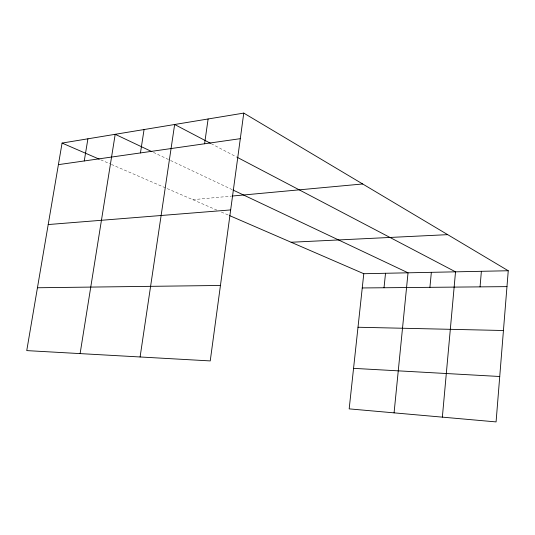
<?xml version="1.0" encoding="UTF-8"?>
<svg xmlns="http://www.w3.org/2000/svg" width="535" height="535" viewBox="0 0 535 535"><rect width="100%" height="100%" fill="white"/><g stroke="black" fill="none" stroke-linecap="round" stroke-linejoin="round"><path stroke-width="0.4" stroke-dasharray="2.67 2.01" d="M192.807 199.682L231.354 196.118M100.774 159.831L109.882 163.777M111.4 164.432L216.849 210.095M221.356 212.047L228.873 215.297M153.391 152.368L169.836 160.146M170.578 160.5L232.357 189.718M211.218 143.681L236.176 156.775"/><path stroke-width="0.8" d="M243.766 113.092L210.235 360.918L26.75 350.606L62.073 143.072L243.766 113.092L508.25 270.75L496.079 421.908L349.174 408.874L363.787 273.719L229.629 215.625M480.049 286.874L481.38 271.305M442.358 417.139L455.526 271.834L236.911 157.156M429.919 287.328L431.35 272.328M394.074 412.853L408.031 272.81L233.106 190.072M384.016 287.75L385.528 273.271M204.591 143.775L208.115 118.977M140.096 356.972L174.644 124.494L210.482 143.3M140.451 152.93L144.069 129.544M80.11 353.602L115.199 134.305L151.893 151.659M84.249 160.955L87.914 138.806M58.402 164.646L240.302 138.672M232.163 196.044L362.677 183.973M48.203 224.553L230.665 209.927M291.12 242.248L447.688 234.651M363.787 273.719L508.25 270.75M37.443 287.756L220.447 285.463M362.248 287.95L506.973 286.626M358.002 327.246L503.442 330.51M353.555 368.354L499.737 376.5M62.073 143.072L99.256 159.176"/></g></svg>
